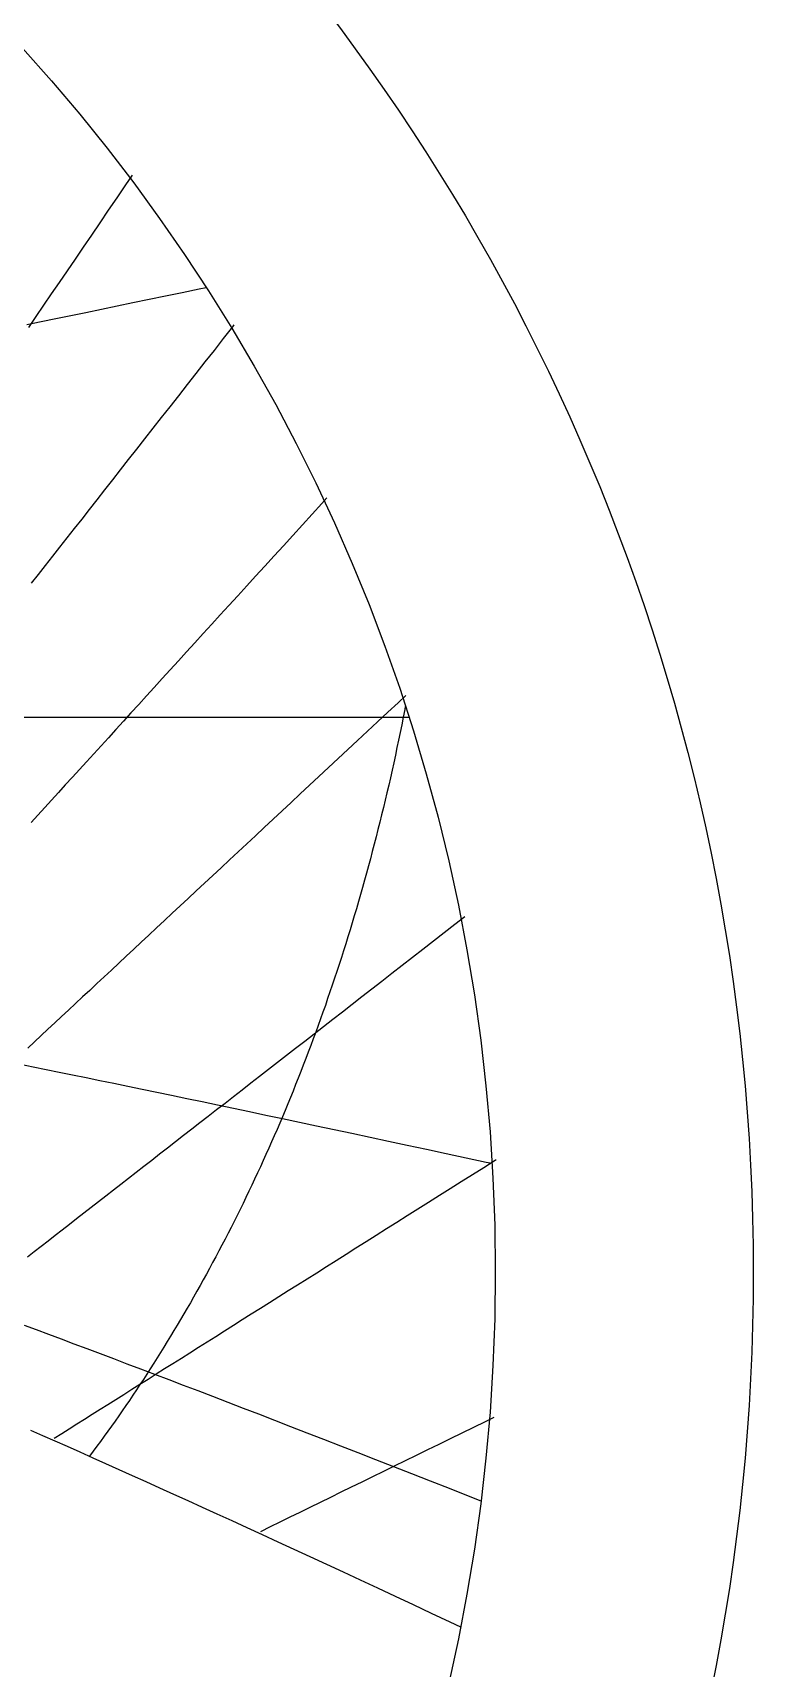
# Model space of a CAD drawing. Header units: millimetres. Extents: x -483 to 483, y -483 to 483.
# Drawn here: x 315.7 to 483.3, y -92.2 to 288.2 of the extents above; entities that cross this region are included whole.
import ezdxf

# ---------------------------------------------------------------- set-up
doc = ezdxf.new("R2010")
doc.units = ezdxf.units.MM
for name, color, linetype in [('ASR2', 4, 'Continuous'), ('CUT', 1, 'Continuous'), ('DECL', 30, 'Continuous'), ('HOUR', 7, 'Continuous'), ('HOUR15', 9, 'Continuous'), ('HOUR30', 8, 'Continuous')]:
    doc.layers.add(name, color=color, linetype=linetype)

msp = doc.modelspace()

# ---------------------------------------------------------------- linework, layer by layer
at = {"layer": 'ASR2'}
msp.add_lwpolyline([(402.39, 131.5), (402.26, 130.85), (401.91, 129.06), (401.55, 127.28), (401.19, 125.5), (400.83, 123.73), (400.45, 121.96), (400.08, 120.2), (399.69, 118.45), (399.31, 116.7), (398.91, 114.95), (398.52, 113.22), (398.11, 111.48), (397.71, 109.76), (397.29, 108.03), (396.88, 106.32), (396.45, 104.61), (396.03, 102.9), (395.59, 101.2), (395.16, 99.51), (394.72, 97.82), (394.27, 96.13), (393.82, 94.45), (393.36, 92.78), (392.9, 91.11), (392.43, 89.45), (391.96, 87.79), (391.49, 86.14), (391.01, 84.5), (390.52, 82.85), (390.03, 81.22), (389.54, 79.59), (389.04, 77.96), (388.53, 76.35), (388.02, 74.73), (387.51, 73.12), (386.99, 71.52), (386.47, 69.92), (385.94, 68.33), (385.41, 66.74), (384.87, 65.16), (384.33, 63.58), (383.79, 62.01), (383.23, 60.45), (382.68, 58.88), (382.12, 57.33), (381.56, 55.78), (380.99, 54.23), (380.41, 52.7), (379.83, 51.16), (379.25, 49.63), (378.66, 48.11), (378.07, 46.59), (377.48, 45.08), (376.88, 43.57), (376.27, 42.07), (375.66, 40.57), (375.05, 39.08), (374.43, 37.59), (373.81, 36.11), (373.18, 34.64), (372.55, 33.17), (371.91, 31.7), (371.27, 30.24), (370.63, 28.79), (369.98, 27.34), (369.33, 25.9), (368.67, 24.46), (368.01, 23.03), (367.34, 21.6), (366.67, 20.18), (366, 18.76), (365.32, 17.35), (364.64, 15.94), (363.95, 14.54), (363.26, 13.15), (362.56, 11.76), (361.86, 10.37), (361.16, 8.99), (360.45, 7.62), (359.74, 6.25), (359.03, 4.89), (358.31, 3.53), (357.58, 2.18), (356.85, 0.83), (356.12, -0.51), (355.39, -1.85), (354.65, -3.18), (353.9, -4.5), (353.15, -5.82), (352.4, -7.14), (351.65, -8.45), (350.89, -9.75), (350.12, -11.05), (349.36, -12.34), (348.58, -13.63), (347.81, -14.91), (347.03, -16.19), (346.25, -17.46), (345.46, -18.72), (344.67, -19.98), (343.87, -21.24), (343.08, -22.49), (342.27, -23.73), (341.47, -24.97), (340.66, -26.2), (339.85, -27.43), (339.03, -28.65), (338.21, -29.86), (337.39, -31.07), (336.56, -32.28), (335.73, -33.48), (334.89, -34.67), (334.05, -35.86), (333.21, -37.04), (332.37, -38.22), (331.52, -39.39), (330.66, -40.55), (329.81, -41.71), (328.95, -42.87)], dxfattribs=at)
at = {"layer": 'CUT'}
for radius in [483.33, 423.33]:
    msp.add_circle((0, 0), radius, dxfattribs=at)
at = {"layer": 'DECL'}
for points in [[(314.33, 220.39), (317.69, 221.07), (321.11, 221.77), (324.58, 222.48), (328.11, 223.2), (331.69, 223.94), (335.33, 224.69), (339.03, 225.45), (342.8, 226.23), (346.62, 227.03), (350.51, 227.84), (354.47, 228.66), (356.05, 228.99)], [(313.35, 129.06), (316.5, 129.06), (319.69, 129.06), (322.94, 129.06), (326.23, 129.06), (329.57, 129.06), (332.97, 129.06), (336.42, 129.06), (339.93, 129.06), (343.49, 129.06), (347.11, 129.06), (350.79, 129.06), (354.53, 129.06), (358.33, 129.06), (362.2, 129.06), (366.14, 129.06), (370.15, 129.06), (374.22, 129.06), (378.37, 129.06), (382.59, 129.06), (386.89, 129.06), (391.27, 129.06), (395.73, 129.06), (400.28, 129.06), (403.18, 129.06)], [(312.89, 48.32), (315.85, 47.72), (318.86, 47.1), (321.91, 46.48), (325, 45.85), (328.14, 45.2), (331.33, 44.55), (334.57, 43.88), (337.86, 43.2), (341.2, 42.51), (344.59, 41.81), (348.04, 41.09), (351.54, 40.36), (355.1, 39.62), (358.71, 38.86), (362.39, 38.09), (366.13, 37.31), (369.93, 36.51), (373.8, 35.69), (377.74, 34.86), (381.74, 34.01), (385.81, 33.14), (389.96, 32.26), (394.18, 31.36), (398.48, 30.44), (402.86, 29.51), (407.33, 28.55), (411.87, 27.57), (416.51, 26.58), (421.23, 25.56), (422.58, 25.27)], [(313.7, -12.36), (316.55, -13.41), (319.43, -14.49), (322.35, -15.58), (325.32, -16.69), (328.33, -17.82), (331.39, -18.97), (334.49, -20.14), (337.63, -21.33), (340.83, -22.54), (344.07, -23.77), (347.37, -25.02), (350.71, -26.3), (354.11, -27.6), (357.57, -28.92), (361.08, -30.26), (364.65, -31.64), (368.27, -33.03), (371.96, -34.46), (375.71, -35.91), (379.52, -37.39), (383.4, -38.89), (387.35, -40.43), (391.36, -41.99), (395.45, -43.59), (399.61, -45.22), (403.85, -46.88), (408.16, -48.58), (412.56, -50.31), (417.04, -52.07), (419.97, -53.24)], [(315.22, -36.76), (318.03, -38), (320.88, -39.27), (323.77, -40.55), (326.7, -41.86), (329.67, -43.19), (332.69, -44.54), (335.75, -45.92), (338.86, -47.32), (342.02, -48.74), (345.22, -50.19), (348.48, -51.66), (351.78, -53.16), (355.14, -54.69), (358.54, -56.24), (362.01, -57.83), (365.53, -59.44), (369.11, -61.08), (372.74, -62.75), (376.44, -64.45), (380.2, -66.19), (384.03, -67.96), (387.92, -69.76), (391.88, -71.6), (395.91, -73.48), (400.01, -75.39), (404.18, -77.34), (408.43, -79.33), (412.76, -81.36), (415.21, -82.51)]]:
    msp.add_lwpolyline(points, dxfattribs=at)
at = {"layer": 'HOUR'}
for points in [[(384.15, 180.03), (382.98, 178.75), (380.69, 176.24), (378.44, 173.77), (376.21, 171.33), (374.02, 168.92), (371.85, 166.53), (369.7, 164.18), (367.58, 161.86), (365.49, 159.56), (363.42, 157.29), (361.38, 155.05), (359.36, 152.83), (357.36, 150.64), (355.39, 148.47), (353.44, 146.33), (351.51, 144.22), (349.6, 142.12), (347.71, 140.05), (345.85, 138.01), (344, 135.98), (342.18, 133.98), (340.37, 132), (338.58, 130.04), (336.82, 128.1), (335.07, 126.18), (333.33, 124.27), (331.62, 122.39), (329.92, 120.53), (328.24, 118.69), (326.58, 116.86), (324.94, 115.06), (323.3, 113.27), (321.69, 111.5), (320.09, 109.74), (318.51, 108), (316.94, 106.28), (315.38, 104.58)], [(422.98, -33.83), (420.95, -34.82), (418.22, -36.16), (415.51, -37.49), (412.83, -38.8), (410.17, -40.1), (407.54, -41.39), (404.94, -42.66), (402.36, -43.92), (399.81, -45.17), (397.28, -46.41), (394.78, -47.64), (392.29, -48.85), (389.83, -50.06), (387.4, -51.25), (384.98, -52.43), (382.59, -53.6), (380.22, -54.76), (377.87, -55.91), (375.54, -57.06), (373.23, -58.19), (370.94, -59.31), (368.67, -60.42)]]:
    msp.add_lwpolyline(points, dxfattribs=at)
at = {"layer": 'HOUR15'}
for points in [[(362.52, 220.26), (362.21, 219.86), (360.04, 217.09), (357.9, 214.36), (355.78, 211.67), (353.7, 209.01), (351.64, 206.39), (349.61, 203.8), (347.6, 201.24), (345.62, 198.72), (343.67, 196.23), (341.74, 193.77), (339.83, 191.34), (337.95, 188.94), (336.08, 186.57), (334.25, 184.23), (332.43, 181.91), (330.64, 179.62), (328.86, 177.37), (327.11, 175.13), (325.38, 172.92), (323.66, 170.74), (321.97, 168.58), (320.3, 166.45), (318.64, 164.34), (317, 162.25), (315.38, 160.19)], [(402.53, 134.11), (400.7, 132.4), (398.31, 130.17), (395.94, 127.96), (393.6, 125.78), (391.29, 123.62), (389, 121.49), (386.75, 119.39), (384.51, 117.3), (382.3, 115.24), (380.12, 113.21), (377.96, 111.19), (375.83, 109.2), (373.72, 107.23), (371.63, 105.28), (369.56, 103.36), (367.52, 101.45), (365.49, 99.56), (363.49, 97.69), (361.51, 95.85), (359.55, 94.02), (357.61, 92.21), (355.69, 90.42), (353.78, 88.64), (351.9, 86.88), (350.03, 85.14), (348.19, 83.42), (346.36, 81.72), (344.55, 80.03), (342.75, 78.35), (340.97, 76.69), (339.21, 75.05), (337.47, 73.42), (335.74, 71.81), (334.03, 70.21), (332.33, 68.63), (330.65, 67.06), (328.98, 65.5), (327.32, 63.96), (325.69, 62.43), (324.06, 60.92), (322.45, 59.42), (320.85, 57.93), (319.27, 56.45), (317.7, 54.98), (316.14, 53.53), (314.6, 52.09)], [(423.53, 26.09), (423.26, 25.92), (420.62, 24.26), (418, 22.6), (415.41, 20.97), (412.84, 19.35), (410.31, 17.75), (407.8, 16.17), (405.31, 14.6), (402.85, 13.05), (400.42, 11.52), (398.01, 10), (395.62, 8.49), (393.26, 7), (390.92, 5.53), (388.6, 4.06), (386.31, 2.62), (384.03, 1.18), (381.78, -0.24), (379.55, -1.65), (377.33, -3.04), (375.14, -4.42), (372.97, -5.79), (370.82, -7.15), (368.69, -8.5), (366.57, -9.83), (364.48, -11.15), (362.4, -12.46), (360.34, -13.76), (358.3, -15.05), (356.27, -16.33), (354.27, -17.59), (352.27, -18.85), (350.3, -20.09), (348.34, -21.33), (346.4, -22.55), (344.47, -23.77), (342.56, -24.98), (340.66, -26.17), (338.78, -27.36), (336.91, -28.54), (335.06, -29.71), (333.22, -30.87), (331.39, -32.02), (329.58, -33.16), (327.78, -34.3), (326, -35.42), (324.22, -36.54), (322.46, -37.65), (320.72, -38.75)]]:
    msp.add_lwpolyline(points, dxfattribs=at)
at = {"layer": 'HOUR30'}
for points in [[(338.86, 255.08), (337.33, 252.84), (335.3, 249.86), (333.3, 246.93), (331.33, 244.03), (329.38, 241.18), (327.46, 238.36), (325.57, 235.59), (323.7, 232.85), (321.86, 230.15), (320.04, 227.48), (318.25, 224.85), (316.48, 222.25), (314.73, 219.69)], [(416.2, 82.57), (413.93, 80.8), (411.42, 78.85), (408.94, 76.91), (406.48, 75.01), (404.06, 73.12), (401.66, 71.25), (399.28, 69.4), (396.93, 67.58), (394.61, 65.77), (392.31, 63.98), (390.03, 62.21), (387.78, 60.46), (385.55, 58.73), (383.35, 57.01), (381.17, 55.31), (379, 53.63), (376.86, 51.97), (374.75, 50.32), (372.65, 48.69), (370.57, 47.07), (368.51, 45.47), (366.47, 43.88), (364.45, 42.31), (362.45, 40.76), (360.47, 39.22), (358.51, 37.69), (356.56, 36.17), (354.63, 34.67), (352.72, 33.19), (350.83, 31.71), (348.95, 30.25), (347.09, 28.8), (345.24, 27.37), (343.41, 25.95), (341.6, 24.54), (339.8, 23.14), (338.01, 21.75), (336.25, 20.37), (334.49, 19.01), (332.75, 17.65), (331.02, 16.31), (329.31, 14.98), (327.61, 13.66), (325.93, 12.35), (324.25, 11.04), (322.59, 9.75), (320.95, 8.47), (319.31, 7.2), (317.69, 5.94), (316.08, 4.69), (314.48, 3.44)]]:
    msp.add_lwpolyline(points, dxfattribs=at)

doc.saveas('drawing.dxf')
